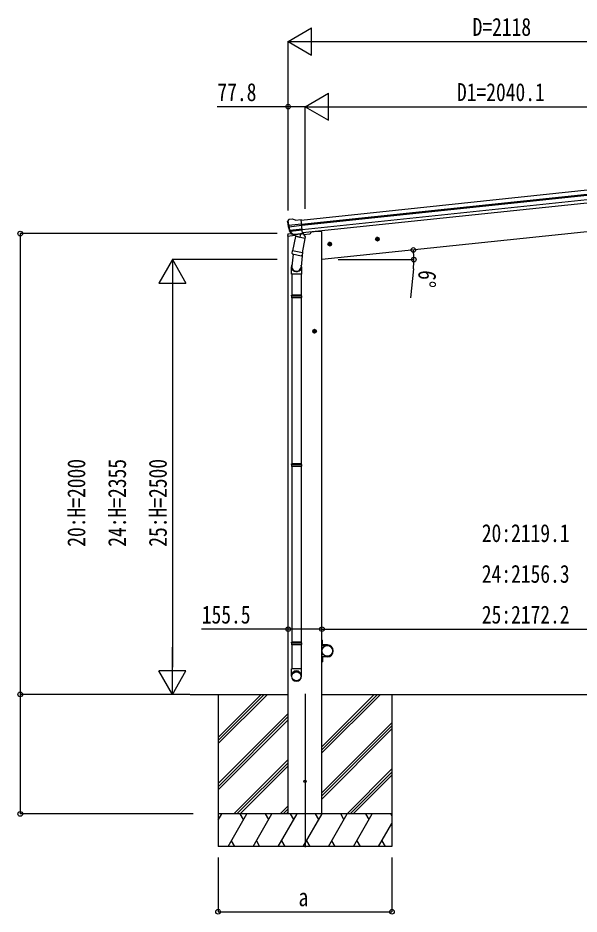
# Model space of a CAD drawing. Units: millimetres, scale not verified. Extents: x -10512 to 10512, y -7425 to 7425.
# Drawn here: x -7546 to -4963, y -4151 to -29 of the extents above; entities that cross this region are included whole.
import ezdxf
from ezdxf.enums import TextEntityAlignment as Align

# ---------------------------------------------------------------- set-up
doc = ezdxf.new("R2010")
doc.units = ezdxf.units.MM
doc.header["$LTSCALE"] = 30
for name, color, linetype in [('0-3_YKK_12', 2, 'Continuous'), ('0-4_YKK_13', 4, 'Continuous'), ('0-5_YKK_A1', 4, 'Continuous'), ('0-6_YKK_D', 6, 'Continuous')]:
    doc.layers.add(name, color=color, linetype=linetype)
doc.styles.add('ＭＳ ゴシック', font='')
doc.styles.get('ＭＳ ゴシック').set_extended_font_data('MS Gothic')

msp = doc.modelspace()

# ---------------------------------------------------------------- linework, layer by layer
at = {"layer": '0-3_YKK_12'}
msp.add_line((-6224.42, -3138.25), (-6224.42, -3843.24), dxfattribs=at)
at = {"layer": '0-4_YKK_13'}
for p, q in [((-6304.7, -967.31), (-6304.79, -965.44)), ((-6303.42, -962.55), (-6304.12, -963.41)), ((-6299.92, -958.23), (-6303.42, -962.55)), ((-6240.31, -977.28), (-6300.05, -983.56)), ((-6299.92, -958.23), (-6299.92, -958.23)), ((-6299.3, -989.4), (-6239.69, -983.13)), ((-6296.56, -956.4), (-6296.56, -956.4)), ((-6268.99, -959.54), (-6242.47, -956.75)), ((-6235.68, -1021.3), (-6242.47, -956.75)), ((-6304.41, -1025.9), (-6305.31, -1032.74)), ((-6305.31, -1032.74), (-6271.58, -1029.19)), ((-6284.9, -1021.54), (-6301.75, -1023.31)), ((-6281.79, -1024.96), (-6295.48, -1009.2)), ((-6295, -1005.61), (-6237.96, -999.62)), ((-6280.85, -1024.32), (-6293.9, -1008.38)), ((-6292.67, -1009.88), (-6237.49, -1004.08)), ((-6271.49, -1025.07), (-6279.18, -1025.88)), ((-6279.08, -1025.64), (-6235.71, -1021.08)), ((-6278.33, -1025.88), (-6276.77, -1025.71)), ((-6276.77, -1025.71), (-6239.23, -1021.77)), ((-6274.98, -1026.18), (-6275.12, -1026.91)), ((-6274.51, -1028.04), (-6249.76, -1037.79)), ((-6271.21, -1025.13), (-6271.49, -1025.07)), ((-6245.88, -1022.47), (-6271.21, -1025.13)), ((-6245.37, -1022.8), (-6248.29, -1037.15)), ((-6245.63, -1022.35), (-6245.88, -1022.47)), ((-6235.68, -1021.3), (-6245.63, -1022.35)), ((-6239.23, -1021.77), (-6237.66, -1021.6)), ((-6235.85, -1019.72), (-6234.92, -1019.91)), ((-6234.92, -1019.91), (-6223.72, -1036.83)), ((-6231.56, -1024.98), (-6202.3, -1021.91)), ((-6197.44, -1014.36), (-6197.86, -1017.59)), ((-6268.35, -1034.24), (-6281.71, -1099.9)), ((-6223.47, -1043.37), (-6268.35, -1034.24)), ((-6266.17, -1031.32), (-6266.83, -1034.55)), ((-6236.83, -1109.03), (-6223.47, -1043.37)), ((-6223.72, -1036.83), (-6224.99, -1043.06)), ((-6284.19, -1112.14), (-6281.7, -1099.9)), ((-6236.83, -1109.03), (-6281.71, -1099.9)), ((-6236.39, -1106.89), (-6243.05, -1174.63)), ((-6236.84, -1109.03), (-6239.38, -1121.5)), ((-6279.3, -1115.18), (-6284.86, -1170.91)), ((-6283.97, -1113.54), (-6283.97, -1113.54)), ((-6282.64, -1114.5), (-6241.68, -1122.84)), ((-6287.01, -1208.07), (-6287.01, -1173.72)), ((-6241.01, -1173.41), (-6241.01, -1208.07)), ((-6241.01, -1208.07), (-6287.01, -1208.07)), ((-6285.01, -1208.07), (-6285.01, -1304.81)), ((-6243.01, -1208.07), (-6243.01, -1304.81)), ((-6287.01, -1306.81), (-6286.01, -1304.81)), ((-6241.01, -1306.81), (-6287.01, -1306.81)), ((-6241.01, -1314.81), (-6287.01, -1314.81)), ((-6242.01, -1304.81), (-6286.01, -1304.81)), ((-6242.01, -1316.81), (-6286.01, -1316.81)), ((-6285.01, -1316.81), (-6285.01, -2080.69)), ((-6243.01, -1316.81), (-6243.01, -2080.69)), ((-6241.01, -1306.81), (-6242.01, -1304.81)), ((-6241.01, -1314.81), (-6242.01, -1316.81)), ((-6241.01, -1306.81), (-6241.01, -1314.81)), ((-6287.01, -2082.69), (-6286.01, -2080.69)), ((-6241.01, -2082.69), (-6287.01, -2082.69)), ((-6241.01, -2090.69), (-6287.01, -2090.69)), ((-6242.01, -2080.69), (-6286.01, -2080.69)), ((-6242.01, -2092.69), (-6286.01, -2092.69)), ((-6285.01, -2092.69), (-6285.01, -2901.19)), ((-6243.01, -2092.69), (-6243.01, -2901.19)), ((-6241.01, -2082.69), (-6242.01, -2080.69)), ((-6241.01, -2090.69), (-6242.01, -2092.69)), ((-6241.01, -2082.69), (-6241.01, -2090.69)), ((-6287.01, -2903.19), (-6286.01, -2901.19)), ((-6241.01, -2903.19), (-6287.01, -2903.19)), ((-6241.01, -2911.19), (-6287.01, -2911.19)), ((-6242.01, -2901.19), (-6286.01, -2901.19)), ((-6242.01, -2913.19), (-6286.01, -2913.19)), ((-6285.01, -2913.19), (-6285.01, -3023.19)), ((-6243.01, -2913.19), (-6243.01, -3023.19)), ((-6241.01, -2903.19), (-6242.01, -2901.19)), ((-6241.01, -2911.19), (-6242.01, -2913.19)), ((-6241.01, -2903.19), (-6241.01, -2911.19)), ((-6146.67, -2890.75), (-6144.67, -2890.75)), ((-6146.67, -2890.75), (-6146.67, -2913.45)), ((-6144.67, -2913.45), (-6144.67, -2890.75)), ((-6121.67, -2913.45), (-6144.67, -2913.45)), ((-6144.67, -2915.45), (-6121.67, -2915.45)), ((-6144.67, -2966.05), (-6121.67, -2966.05)), ((-6146.67, -2990.75), (-6146.67, -2968.05)), ((-6146.67, -2990.75), (-6144.67, -2990.75)), ((-6144.67, -2968.05), (-6144.67, -2990.75)), ((-6121.67, -2968.05), (-6144.67, -2968.05)), ((-6287.01, -3057.33), (-6287.01, -3023.19)), ((-6241.01, -3023.19), (-6287.01, -3023.19)), ((-6241.01, -3057.33), (-6241.01, -3023.19))]:
    msp.add_line(p, q, dxfattribs=at)
for points in [[(-6283.07, -954.99), (-6283.07, -954.99), (-6296.56, -956.4)], [(-6268.99, -959.54), (-6281.78, -955.13), (-6281.79, -955.13)], [(-6287.01, -1306.81), (-6287.01, -1314.81), (-6286.01, -1316.81)], [(-6287.01, -2082.69), (-6287.01, -2090.69), (-6286.01, -2092.69)], [(-6287.01, -2903.19), (-6287.01, -2911.19), (-6286.01, -2913.19)]]:
    msp.add_lwpolyline(points, dxfattribs=at)
msp.add_circle((-6224.42, -3540.75), 5, dxfattribs=at)
for centre, radius, start, end in [((-6103.81, -946.2), 202, 186, 197.86084), ((-6110.88, -948.25), 192.44, 185.42422, 190.5729), ((-6344.77, -990.91), 45.32, 6.35482, 9.32878), ((-6296.04, -961.38), 5, 96.04426, 140.95574), ((-6302.07, -989.77), 2.74, 7.56588, 12.97849), ((-6282.76, -957.97), 3, 71.02369, 95.97631), ((-6301.44, -1026.3), 3, 96, 172.5), ((-6299.2, -990.75), 1.35, 94.08073, 96.8395), ((-6103.81, -946.2), 200.2, 192.46117, 197.79991), ((-6293.22, -1007.23), 3, 197.86084, 221), ((-6291.57, -1006.48), 3, 197.79991, 219.30889), ((-6279.53, -1022.99), 2.99, 220.99261, 266.7283), ((-6278.39, -1025.38), 0.5, 240.73754, 276), ((-6275.47, -1026.08), 0.5, 348.5, 96), ((-6274.14, -1027.11), 1, 168.5, 248.5), ((-6244.78, -1022.96), 0.604, 93.09842, 164.70595), ((-6237.72, -1021.11), 0.5, 276, 311.26246), ((-6202.82, -1016.94), 5, 276, 352.5), ((-6249.28, -1036.87), 1.03, 242.53897, 344.46569), ((-6282.29, -1112.57), 1.95, 167.54017, 209.97766), ((-6282.24, -1112.54), 2, 209.90962, 258.5), ((-6241.28, -1120.88), 2, 258.5, 341.96843), ((-6257.01, -1173.72), 30, 177.45142, 180), ((-6144.67, -2913.45), 2, 180, 270), ((-6121.67, -2940.75), 27.3, 270, 90), ((-6121.67, -2940.75), 25.3, 270, 90), ((-6144.67, -2968.05), 2, 90, 180)]:
    msp.add_arc(centre, radius, start, end, dxfattribs=at)
for centre, major_axis, ratio, start_param, end_param in [((-6301.78, -965.3), (1.9, 2.34), 0.995767, 1.5707963, 2.2972137), ((-6298.24, -960.92), (-5.48, -2.51), 0.24881, 5.8190815, 5.8226003), ((-6302.58, -966.46), (-0.38, 5.97), 0.020485, 4.7140547, 5.6117533), ((-6101.5, -968.15), (-20.92, 199.05), 0.994373, 1.5554317, 1.5718064), ((-6281.83, -1022.91), (-1.71, 2.84), 0.040856, 4.1415604, 4.1696818), ((-6279.4, -1022.66), (-0.51, 2.96), 0.642905, 2.0792573, 3.037247), ((-6279.44, -1022.76), (-3.02, -2.79), 0.650902, 0.9542299, 1.0270405), ((-6279.49, -1022.89), (-1.1, -2.8), 0.997631, 0.3902369, 0.4789948), ((-6264.01, -1173.41), (23, 0), 0.996195, 2.621936, 6.6074797), ((-6264.01, -1173.41), (21, 0), 0.996195, 3.0215498, 6.2247991), ((-6264.01, -3055.59), (-23, 0), 0.996195, 3.1415927, 6.2831853), ((-6264.01, -3057.33), (-23, 0), 0.996195, 3.1415927, 6.2831853), ((-6264.01, -3057.33), (0, -23.43), 0.981806, 4.712389, 7.8539816)]:
    msp.add_ellipse(centre, major_axis=major_axis, ratio=ratio, start_param=start_param, end_param=end_param, dxfattribs=at)
msp.add_ellipse((-6264.01, -3057.33), major_axis=(21, 0), ratio=0.996195, dxfattribs=at)
at = {"layer": '0-5_YKK_A1'}
for p, q in [((-6242.26, -958.74), (-4246.17, -748.94)), ((-6240.27, -977.64), (-4244.19, -767.84)), ((-6239.84, -981.81), (-4243.75, -772.02)), ((-6237.75, -1001.67), (-4241.66, -791.88)), ((-4239.9, -808.61), (-6235.99, -1018.41)), ((-4283.97, -944.97), (-6146.67, -1140.75)), ((-6302.17, -3690.69), (-6302.17, -1032.41)), ((-6100.51, -1068.52), (-6120.4, -1070.62)), ((-6111.24, -1062.11), (-6117.31, -1066.52)), ((-6117.31, -1066.52), (-6116.52, -1073.98)), ((-6109.41, -1079.51), (-6111.5, -1059.62)), ((-6104.38, -1065.16), (-6111.24, -1062.11)), ((-5881.71, -1045.53), (-5901.6, -1047.62)), ((-5892.44, -1039.11), (-5898.51, -1043.52)), ((-5898.51, -1043.52), (-5897.73, -1050.99)), ((-5897.73, -1050.99), (-5890.87, -1054.04)), ((-5890.61, -1056.52), (-5892.7, -1036.63)), ((-5885.58, -1042.16), (-5892.44, -1039.11)), ((-6116.52, -1073.98), (-6109.67, -1077.03)), ((-6170.67, -1470.3), (-6190.67, -1470.3)), ((-6180.67, -1462.79), (-6187.17, -1466.54)), ((-6187.17, -1466.54), (-6187.17, -1474.05)), ((-6187.17, -1474.05), (-6180.67, -1477.8)), ((-6180.67, -1480.3), (-6180.67, -1460.3)), ((-6174.17, -1466.54), (-6180.67, -1462.79)), ((-6753.3, -3140.75), (-6302.17, -3140.75)), ((-6624.42, -3367.32), (-6397.78, -3140.69)), ((-6624.42, -3353.17), (-6411.93, -3140.69)), ((-6624.42, -3339.03), (-6426.07, -3140.69)), ((-6624.42, -3140.75), (-6624.42, -3840.75)), ((-6146.67, -3140.75), (-3702.65, -3140.75)), ((-6146.67, -3410.07), (-5877.34, -3140.75)), ((-6146.67, -3395.92), (-5891.49, -3140.75)), ((-6146.67, -3381.78), (-5905.63, -3140.75)), ((-5824.42, -3140.75), (-5824.42, -3840.75)), ((-6624.42, -3551.16), (-6302.17, -3228.92)), ((-6624.42, -3565.3), (-6302.17, -3243.06)), ((-6624.42, -3579.45), (-6302.17, -3257.2)), ((-6146.67, -3593.91), (-5824.42, -3271.67)), ((-6146.67, -3608.05), (-5824.42, -3285.81)), ((-6146.67, -3622.2), (-5824.42, -3299.95)), ((-6551.81, -3690.69), (-6302.17, -3441.05)), ((-6537.67, -3690.69), (-6302.17, -3455.19)), ((-6523.52, -3690.69), (-6302.17, -3469.33)), ((-6031.31, -3690.69), (-5824.42, -3483.8)), ((-6017.17, -3690.69), (-5824.42, -3497.94)), ((-6003.02, -3690.69), (-5824.42, -3512.08)), ((-6339.68, -3690.69), (-6301.92, -3652.93)), ((-6325.53, -3690.69), (-6301.92, -3667.07)), ((-6624.42, -3719.68), (-6607.71, -3690.75)), ((-5824.42, -3690.75), (-6624.42, -3690.75)), ((-6578.84, -3840.75), (-6492.24, -3690.75)), ((-6507.24, -3716.73), (-6522.24, -3690.74)), ((-6463.37, -3840.74), (-6376.77, -3690.74)), ((-6391.77, -3716.73), (-6406.77, -3690.74)), ((-6347.9, -3840.74), (-6261.3, -3690.74)), ((-6311.39, -3690.69), (-6301.92, -3681.21)), ((-6276.3, -3716.73), (-6291.3, -3690.75)), ((-6232.43, -3840.74), (-6145.83, -3690.75)), ((-6160.83, -3716.73), (-6175.83, -3690.74)), ((-6116.96, -3840.74), (-6030.36, -3690.75)), ((-6045.36, -3716.73), (-6060.36, -3690.74)), ((-6001.49, -3840.74), (-5914.89, -3690.75)), ((-5929.89, -3716.73), (-5944.89, -3690.74)), ((-5824.42, -3699.41), (-5829.42, -3690.74)), ((-5886.02, -3840.74), (-5824.42, -3734.04)), ((-6563.84, -3814.77), (-6548.84, -3840.74)), ((-6448.37, -3814.77), (-6433.37, -3840.74)), ((-6332.9, -3814.77), (-6317.9, -3840.74)), ((-6217.43, -3814.76), (-6202.43, -3840.74)), ((-6101.96, -3814.77), (-6086.96, -3840.74)), ((-5986.49, -3814.77), (-5971.49, -3840.74)), ((-5871.02, -3814.77), (-5856.02, -3840.74)), ((-5824.42, -3840.75), (-6624.42, -3840.75))]:
    msp.add_line(p, q, dxfattribs=at)
for points in [[(-6146.67, -3690.69), (-6146.67, -1011.75), (-6166.67, -1011.75), (-6197.52, -1014.99)], [(-6109.67, -1077.03), (-6103.59, -1072.62), (-6104.38, -1065.16)], [(-5890.87, -1054.04), (-5884.8, -1049.63), (-5885.58, -1042.16)], [(-6180.67, -1477.8), (-6174.17, -1474.05), (-6174.17, -1466.54)]]:
    msp.add_lwpolyline(points, dxfattribs=at)
for centre, radius in [((-6110.45, -1069.57), 8.5), ((-6110.45, -1069.57), 7.7), ((-6110.45, -1069.57), 6.5), ((-5891.66, -1046.57), 8.5), ((-5891.66, -1046.57), 7.7), ((-5891.66, -1046.57), 6.5), ((-6180.67, -1470.3), 8.5), ((-6180.67, -1470.3), 7.7), ((-6180.67, -1470.3), 6.5), ((-6121.67, -2940.75), 25)]:
    msp.add_circle(centre, radius, dxfattribs=at)
at = {"layer": '0-6_YKK_D'}
for p, q in [((-6302.67, -137.35), (-6194.41, -74.85)), ((-6194.41, -199.85), (-6194.41, -74.85)), ((-6302.67, -904.76), (-6302.67, -136.35)), ((-6302.67, -137.35), (-6194.41, -199.85)), ((-6302.67, -137.35), (-6086.16, -137.35)), ((-6177.67, -137.35), (-4309.28, -137.35)), ((-6224.42, -437.35), (-6116.16, -374.85)), ((-6116.16, -499.85), (-6116.16, -374.85)), ((-6302.17, -914.77), (-6302.17, -436.35)), ((-6224.42, -906.6), (-6224.42, -436.35)), ((-6224.42, -905.6), (-6224.42, -436.35)), ((-6224.42, -437.35), (-6116.16, -499.85)), ((-6224.42, -437.35), (-6007.91, -437.35)), ((-6099.42, -437.35), (-4309.28, -437.35)), ((-6352.67, -1021.26), (-7536.11, -1021.26)), ((-7535.11, -1021.26), (-7535.11, -3140.75)), ((-6835.11, -1140.75), (-6897.61, -1249)), ((-6352.67, -1140.75), (-6836.11, -1140.75)), ((-6835.11, -1140.75), (-6772.61, -1249)), ((-6835.11, -1140.75), (-6835.11, -1357.25)), ((-6072.3, -1140.75), (-5722.75, -1140.75)), ((-5725.89, -1183.19), (-5739.34, -1316.51)), ((-6897.61, -1249), (-6772.61, -1249)), ((-6835.11, -1265.75), (-6835.11, -3015.75)), ((-6146.67, -2840.75), (-4027.53, -2840.75)), ((-6835.11, -3140.75), (-6835.11, -2924.24)), ((-6835.11, -3140.75), (-6897.61, -3032.49)), ((-6772.61, -3032.49), (-6897.61, -3032.49)), ((-6835.11, -3140.75), (-6772.61, -3032.49)), ((-6754.3, -3140.75), (-7536.11, -3140.75)), ((-6754.05, -3140.8), (-7536.11, -3140.8)), ((-7535.11, -3140.8), (-7535.11, -3690.8)), ((-6754.3, -3140.75), (-6836.11, -3140.75)), ((-6739.92, -3690.8), (-7536.11, -3690.8)), ((-6624.42, -3891.75), (-6624.42, -4141.75)), ((-5824.42, -3891.75), (-5824.42, -4141.75)), ((-6624.42, -4140.75), (-5824.42, -4140.75))]:
    msp.add_line(p, q, dxfattribs=at)
for points in [[(-6224.42, -437.35), (-6302.17, -437.35), (-6628.67, -437.35)], [(-6146.67, -2840.75), (-6302.17, -2840.75), (-6700.67, -2840.75)]]:
    msp.add_lwpolyline(points, dxfattribs=at)
for centre in [(-6302.17, -437.35), (-7535.11, -1021.26), (-5726.07, -1096.54), (-5723.75, -1140.75), (-6302.17, -2840.75), (-6146.67, -2840.75), (-6146.67, -2840.75), (-7535.11, -3140.75), (-7535.11, -3140.8), (-7535.11, -3690.8), (-6624.42, -4140.75), (-5824.42, -4140.75)]:
    msp.add_circle(centre, 10.62, dxfattribs=at)
for start, end in [(0, 6), (354.23974, 0)]:
    msp.add_arc((-6146.67, -1140.75), 422.91, start, end, dxfattribs=at)

# ---------------------------------------------------------------- texts
at = {"layer": '0-6_YKK_D', "style": 'ＭＳ ゴシック', "width": 0.8}
for s, p in [('D=2118', (-5453.47, -136.35)), ('D1=2040.1', (-5525.35, -436.35)), ('77.8', (-6627.67, -436.35)), ('20:2119.1', (-5411.1, -2464.75)), ('24:2156.3', (-5411.1, -2652.25)), ('155.5', (-6699.67, -2839.75)), ('25:2172.2', (-5411.1, -2839.75)), ('a', (-6254.42, -4139.75))]:
    msp.add_text(s, height=82.48, dxfattribs=at).set_placement(p, align=Align.BOTTOM_LEFT)
for s, rotation, p in [('6°', 264.24, (-5724.99, -1184.29)), ('20:H=2000', 90, (-7211.11, -2461.75)), ('24:H=2355', 90, (-7023.61, -2461.75)), ('25:H=2500', 90, (-6836.11, -2461.75))]:
    msp.add_text(s, height=82.48, rotation=rotation, dxfattribs=at).set_placement(p, align=Align.BOTTOM_LEFT)

doc.saveas('drawing.dxf')
